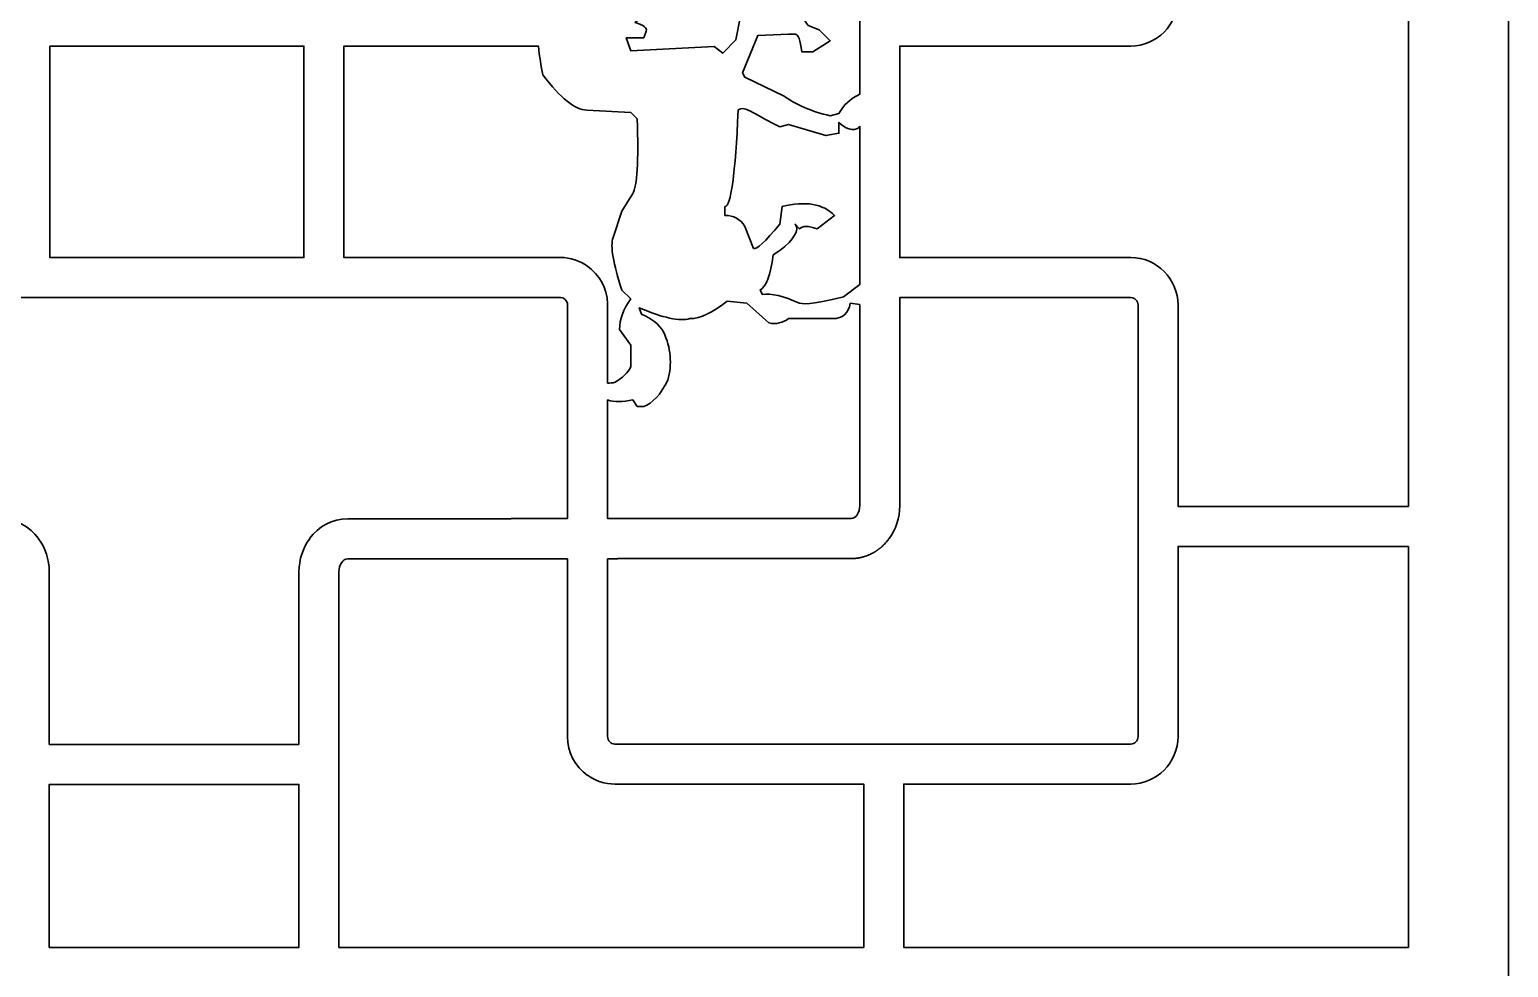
# Model space of a CAD drawing. Header units: centimetres. Extents: x 16.6 to 21.4, y -9 to 9.
# Drawn here: x 18.714 to 21.368, y -5.915 to -4.233 of the extents above; entities that cross this region are included whole.
import ezdxf

# ---------------------------------------------------------------- set-up
doc = ezdxf.new("R2010")
doc.units = ezdxf.units.CM
doc.header["$MEASUREMENT"] = 0
doc.layers.add('layer 1', color=7, linetype='Continuous')

msp = doc.modelspace()

# ---------------------------------------------------------------- linework, layer by layer
at = {"layer": 'layer 1', "color": 250, "lineweight": 30}
for points, knots in [([(16.58329, -9.0002), (16.58329, -9.0002), (16.58329, 9.00077), (16.58329, 9.00077), (16.58329, 9.00077), (16.58329, 9.00077), (21.3676, 9.00077), (21.3676, 9.00077), (21.3676, 9.00077), (21.3676, 9.00077), (21.3676, -9.0002), (21.3676, -9.0002), (21.3676, -9.0002), (21.3676, -9.0002), (16.58329, -9.0002), (16.58329, -9.0002)], [0, 0, 0, 0, 0.2, 0.2, 0.2, 0.2, 0.4, 0.4, 0.4, 0.4, 0.6, 0.6, 0.6, 0.6, 1, 1, 1, 1]), ([(19.75115, -4.18416), (19.75115, -4.18416), (19.7888, -4.18099), (19.7888, -4.18099), (19.7888, -4.18099), (19.7888, -4.18099), (19.82417, -4.18896), (19.82417, -4.18896), (19.82417, -4.18896), (19.82417, -4.18896), (19.82828, -4.19681), (19.82828, -4.19681), (19.82828, -4.19681), (19.82828, -4.19681), (19.80076, -4.22059), (19.80076, -4.22059), (19.80076, -4.22059), (19.81632, -4.22561), (19.82288, -4.23075), (19.82044, -4.23603), (19.82044, -4.23603), (19.82044, -4.23603), (19.81619, -4.24811), (19.81619, -4.24811), (19.81619, -4.24811), (19.81619, -4.24811), (19.78495, -4.24811), (19.78495, -4.24811), (19.78495, -4.24811), (19.78495, -4.24811), (19.79292, -4.27152), (19.79292, -4.27152), (19.79292, -4.27152), (19.79292, -4.27152), (19.94247, -4.26354), (19.94247, -4.26354), (19.94247, -4.26354), (19.94247, -4.26354), (19.9579, -4.27563), (19.9579, -4.27563), (19.9579, -4.27563), (19.9579, -4.27563), (19.98169, -4.25184), (19.98169, -4.25184), (19.98169, -4.25184), (19.98169, -4.25184), (19.98953, -4.21262), (19.98953, -4.21262), (19.98953, -4.21262), (19.98953, -4.21262), (20.02913, -4.21262), (20.02913, -4.21262), (20.02913, -4.21262), (20.02913, -4.21262), (20.09986, -4.21024), (20.09986, -4.21024), (20.09986, -4.21024), (20.09986, -4.21024), (20.11156, -4.22606), (20.11156, -4.22606), (20.11156, -4.22606), (20.11156, -4.22606), (20.13123, -4.23364), (20.13123, -4.23364), (20.13123, -4.23364), (20.13123, -4.23364), (20.15078, -4.25357), (20.15078, -4.25357), (20.15078, -4.25357), (20.15078, -4.25357), (20.11953, -4.27325), (20.11953, -4.27325), (20.11953, -4.27325), (20.11953, -4.27325), (20.09986, -4.27325), (20.09986, -4.27325), (20.09986, -4.27325), (20.09716, -4.25216), (20.09317, -4.24162), (20.0879, -4.24162), (20.0879, -4.24162), (20.0879, -4.24162), (20.0762, -4.24162), (20.0762, -4.24162), (20.0762, -4.24162), (20.0762, -4.24162), (20.02116, -4.244), (20.02116, -4.244), (20.02116, -4.244), (20.02116, -4.244), (19.99364, -4.31099), (19.99364, -4.31099), (19.99364, -4.31099), (19.99364, -4.31099), (19.9975, -4.31896), (19.9975, -4.31896), (19.9975, -4.31896), (19.9975, -4.31896), (20.06822, -4.35272), (20.06822, -4.35272), (20.06822, -4.35272), (20.08931, -4.36828), (20.11683, -4.38011), (20.15078, -4.38808), (20.15078, -4.38808), (20.15078, -4.38808), (20.16659, -4.38397), (20.16659, -4.38397), (20.16659, -4.38397), (20.17435, -4.36882), (20.18671, -4.35733), (20.20388, -4.3495), (20.20388, -4.3495), (20.20388, -4.3495), (20.20388, -3.85437), (20.20388, -3.85437), (20.20388, -3.85437), (20.20388, -3.84152), (20.19683, -3.83102), (20.1882, -3.83102), (20.1882, -3.83102), (20.1882, -3.83102), (19.7514, -3.83102), (19.7514, -3.83102), (19.7514, -3.83102), (19.7514, -3.83102), (19.7514, -3.99733), (19.7514, -3.99733), (19.7514, -3.99733), (19.7514, -3.99733), (19.75135, -3.99733), (19.75135, -3.99733), (19.75135, -3.99733), (19.75135, -3.99733), (19.75135, -4.17752), (19.75135, -4.17752), (19.75135, -4.17752), (19.75135, -4.1785), (19.75132, -4.17951), (19.75129, -4.1805), (19.75129, -4.1805), (19.75129, -4.1805), (19.75135, -4.18076), (19.75135, -4.18076), (19.75135, -4.18076), (19.75131, -4.1819), (19.75124, -4.18303), (19.75115, -4.18416)], [0, 0, 0, 0, 0.0263158, 0.0263158, 0.0263158, 0.0263158, 0.0526316, 0.0526316, 0.0526316, 0.0526316, 0.0789474, 0.0789474, 0.0789474, 0.0789474, 0.1052632, 0.1052632, 0.1052632, 0.1052632, 0.1315789, 0.1315789, 0.1315789, 0.1315789, 0.1578947, 0.1578947, 0.1578947, 0.1578947, 0.1842105, 0.1842105, 0.1842105, 0.1842105, 0.2105263, 0.2105263, 0.2105263, 0.2105263, 0.2368421, 0.2368421, 0.2368421, 0.2368421, 0.2631579, 0.2631579, 0.2631579, 0.2631579, 0.2894737, 0.2894737, 0.2894737, 0.2894737, 0.3157895, 0.3157895, 0.3157895, 0.3157895, 0.3421053, 0.3421053, 0.3421053, 0.3421053, 0.3684211, 0.3684211, 0.3684211, 0.3684211, 0.3947368, 0.3947368, 0.3947368, 0.3947368, 0.4210526, 0.4210526, 0.4210526, 0.4210526, 0.4473684, 0.4473684, 0.4473684, 0.4473684, 0.4736842, 0.4736842, 0.4736842, 0.4736842, 0.5, 0.5, 0.5, 0.5, 0.5263158, 0.5263158, 0.5263158, 0.5263158, 0.5526316, 0.5526316, 0.5526316, 0.5526316, 0.5789474, 0.5789474, 0.5789474, 0.5789474, 0.6052632, 0.6052632, 0.6052632, 0.6052632, 0.6315789, 0.6315789, 0.6315789, 0.6315789, 0.6578947, 0.6578947, 0.6578947, 0.6578947, 0.6842105, 0.6842105, 0.6842105, 0.6842105, 0.7105263, 0.7105263, 0.7105263, 0.7105263, 0.7368421, 0.7368421, 0.7368421, 0.7368421, 0.7631579, 0.7631579, 0.7631579, 0.7631579, 0.7894737, 0.7894737, 0.7894737, 0.7894737, 0.8157895, 0.8157895, 0.8157895, 0.8157895, 0.8421053, 0.8421053, 0.8421053, 0.8421053, 0.8684211, 0.8684211, 0.8684211, 0.8684211, 0.8947368, 0.8947368, 0.8947368, 0.8947368, 0.9210526, 0.9210526, 0.9210526, 0.9210526, 0.9473684, 0.9473684, 0.9473684, 0.9473684, 1, 1, 1, 1]), ([(21.18819, -3.82908), (21.18819, -3.82908), (20.77482, -3.82908), (20.77482, -3.82908), (20.77482, -3.82908), (20.77482, -3.82908), (20.77482, -4.17752), (20.77482, -4.17752), (20.77482, -4.17752), (20.77482, -4.22451), (20.73671, -4.26298), (20.69014, -4.26298), (20.69014, -4.26298), (20.69014, -4.26298), (20.27565, -4.26298), (20.27565, -4.26298), (20.27565, -4.26298), (20.27565, -4.26298), (20.27565, -4.64219), (20.27565, -4.64219), (20.27565, -4.64219), (20.27565, -4.64219), (20.69014, -4.64219), (20.69014, -4.64219), (20.69014, -4.64219), (20.7367, -4.64219), (20.77482, -4.68066), (20.77482, -4.72765), (20.77482, -4.72765), (20.77482, -4.72765), (20.77482, -5.08862), (20.77482, -5.08862), (20.77482, -5.08862), (20.77482, -5.08862), (21.18819, -5.08862), (21.18819, -5.08862), (21.18819, -5.08862), (21.18819, -5.08862), (21.18819, -3.82908), (21.18819, -3.82908)], [0, 0, 0, 0, 0.0909091, 0.0909091, 0.0909091, 0.0909091, 0.1818182, 0.1818182, 0.1818182, 0.1818182, 0.2727273, 0.2727273, 0.2727273, 0.2727273, 0.3636364, 0.3636364, 0.3636364, 0.3636364, 0.4545455, 0.4545455, 0.4545455, 0.4545455, 0.5454545, 0.5454545, 0.5454545, 0.5454545, 0.6363636, 0.6363636, 0.6363636, 0.6363636, 0.7272727, 0.7272727, 0.7272727, 0.7272727, 0.8181818, 0.8181818, 0.8181818, 0.8181818, 1, 1, 1, 1]), ([(18.75083, -4.26298), (18.75083, -4.26298), (18.75083, -4.64219), (18.75083, -4.64219), (18.75083, -4.64219), (18.75083, -4.64219), (19.20646, -4.64219), (19.20646, -4.64219), (19.20646, -4.64219), (19.20646, -4.64219), (19.20646, -4.26298), (19.20646, -4.26298), (19.20646, -4.26298), (19.20646, -4.26298), (18.75083, -4.26298), (18.75083, -4.26298)], [0, 0, 0, 0, 0.2, 0.2, 0.2, 0.2, 0.4, 0.4, 0.4, 0.4, 0.6, 0.6, 0.6, 0.6, 1, 1, 1, 1]), ([(19.75135, -4.86732), (19.7557, -4.86762), (19.76026, -4.86718), (19.76501, -4.86598), (19.76501, -4.86598), (19.77839, -4.85813), (19.78765, -4.849), (19.79292, -4.83846), (19.79292, -4.83846), (19.79292, -4.83846), (19.79292, -4.79924), (19.79292, -4.79924), (19.79292, -4.79924), (19.79292, -4.79924), (19.77299, -4.77134), (19.77299, -4.77134), (19.77299, -4.77134), (19.77299, -4.75308), (19.77955, -4.73469), (19.79292, -4.7163), (19.79292, -4.7163), (19.79292, -4.7163), (19.7771, -4.70048), (19.7771, -4.70048), (19.7771, -4.70048), (19.76129, -4.65329), (19.75601, -4.62192), (19.76129, -4.60636), (19.76129, -4.60636), (19.76129, -4.60636), (19.7771, -4.55891), (19.7771, -4.55891), (19.7771, -4.55891), (19.7771, -4.55891), (19.79665, -4.52766), (19.79665, -4.52766), (19.79665, -4.52766), (19.80449, -4.51429), (19.80706, -4.46967), (19.80462, -4.39355), (19.80462, -4.39355), (19.80462, -4.39355), (19.79292, -4.38184), (19.79292, -4.38184), (19.79292, -4.38184), (19.79292, -4.38184), (19.71409, -4.37773), (19.71409, -4.37773), (19.71409, -4.37773), (19.69301, -4.37773), (19.66677, -4.35677), (19.6354, -4.31472), (19.6354, -4.31472), (19.63196, -4.29894), (19.62925, -4.28169), (19.62726, -4.26298), (19.62726, -4.26298), (19.62726, -4.26298), (19.27823, -4.26298), (19.27823, -4.26298), (19.27823, -4.26298), (19.27823, -4.26298), (19.27823, -4.64219), (19.27823, -4.64219), (19.27823, -4.64219), (19.27823, -4.64219), (19.66667, -4.64219), (19.66667, -4.64219), (19.66667, -4.64219), (19.68471, -4.64219), (19.7015, -4.64798), (19.71528, -4.65779), (19.71528, -4.65779), (19.71528, -4.65779), (19.71532, -4.65777), (19.71532, -4.65777), (19.71532, -4.65777), (19.73629, -4.67268), (19.75032, -4.69694), (19.75135, -4.72441), (19.75135, -4.72441), (19.75135, -4.72441), (19.75129, -4.72467), (19.75129, -4.72467), (19.75129, -4.72467), (19.75132, -4.72566), (19.75135, -4.72667), (19.75135, -4.72765), (19.75135, -4.72765), (19.75135, -4.72765), (19.75135, -4.86732), (19.75135, -4.86732)], [0, 0, 0, 0, 0.0416667, 0.0416667, 0.0416667, 0.0416667, 0.0833333, 0.0833333, 0.0833333, 0.0833333, 0.125, 0.125, 0.125, 0.125, 0.1666667, 0.1666667, 0.1666667, 0.1666667, 0.2083333, 0.2083333, 0.2083333, 0.2083333, 0.25, 0.25, 0.25, 0.25, 0.2916667, 0.2916667, 0.2916667, 0.2916667, 0.3333333, 0.3333333, 0.3333333, 0.3333333, 0.375, 0.375, 0.375, 0.375, 0.4166667, 0.4166667, 0.4166667, 0.4166667, 0.4583333, 0.4583333, 0.4583333, 0.4583333, 0.5, 0.5, 0.5, 0.5, 0.5416667, 0.5416667, 0.5416667, 0.5416667, 0.5833333, 0.5833333, 0.5833333, 0.5833333, 0.625, 0.625, 0.625, 0.625, 0.6666667, 0.6666667, 0.6666667, 0.6666667, 0.7083333, 0.7083333, 0.7083333, 0.7083333, 0.75, 0.75, 0.75, 0.75, 0.7916667, 0.7916667, 0.7916667, 0.7916667, 0.8333333, 0.8333333, 0.8333333, 0.8333333, 0.875, 0.875, 0.875, 0.875, 0.9166667, 0.9166667, 0.9166667, 0.9166667, 1, 1, 1, 1]), ([(20.20388, -4.40673), (20.20236, -4.40904), (20.20048, -4.41064), (20.19823, -4.41149), (20.19823, -4.41149), (20.18805, -4.41533), (20.17714, -4.41033), (20.16659, -4.39978), (20.16659, -4.39978), (20.16659, -4.39978), (20.16659, -4.41933), (20.16659, -4.41933), (20.16659, -4.41933), (20.16659, -4.41933), (20.14319, -4.42344), (20.14319, -4.42344), (20.14319, -4.42344), (20.14319, -4.42344), (20.0762, -4.40351), (20.0762, -4.40351), (20.0762, -4.40351), (20.0762, -4.40351), (20.06038, -4.40763), (20.06038, -4.40763), (20.06038, -4.40763), (20.0209, -4.38937), (19.99609, -4.36744), (19.9858, -4.37773), (19.9858, -4.37773), (19.98053, -4.4932), (19.97256, -4.55094), (19.96201, -4.55094), (19.96201, -4.55094), (19.96201, -4.55094), (19.96201, -4.56675), (19.96201, -4.56675), (19.96201, -4.56675), (19.97783, -4.56675), (19.98966, -4.57331), (19.9975, -4.58643), (19.9975, -4.58643), (19.9975, -4.58643), (20.01332, -4.6259), (20.01332, -4.6259), (20.01332, -4.6259), (20.01859, -4.62847), (20.03428, -4.61407), (20.06038, -4.58257), (20.06038, -4.58257), (20.06038, -4.58257), (20.0645, -4.55094), (20.0645, -4.55094), (20.0645, -4.55094), (20.10642, -4.54039), (20.13779, -4.54566), (20.15875, -4.56675), (20.15875, -4.56675), (20.15875, -4.56675), (20.12738, -4.59054), (20.12738, -4.59054), (20.12738, -4.59054), (20.11156, -4.58527), (20.10101, -4.58527), (20.09574, -4.59054), (20.09574, -4.59054), (20.09574, -4.59054), (20.0879, -4.58257), (20.0879, -4.58257), (20.0879, -4.58257), (20.09587, -4.59311), (20.08674, -4.60893), (20.06038, -4.62976), (20.06038, -4.62976), (20.06038, -4.62976), (20.04868, -4.6376), (20.04868, -4.6376), (20.04868, -4.6376), (20.04341, -4.67425), (20.03543, -4.69521), (20.02489, -4.70048), (20.02489, -4.70048), (20.02489, -4.70048), (20.02913, -4.70846), (20.02913, -4.70846), (20.02913, -4.70846), (20.04469, -4.70588), (20.06694, -4.71116), (20.09574, -4.72427), (20.09574, -4.72427), (20.10629, -4.72684), (20.13252, -4.72286), (20.17457, -4.71257), (20.17457, -4.71257), (20.17457, -4.71257), (20.20388, -4.69072), (20.20388, -4.69072), (20.20388, -4.69072), (20.20388, -4.69072), (20.20388, -4.40673), (20.20388, -4.40673)], [0, 0, 0, 0, 0.0384615, 0.0384615, 0.0384615, 0.0384615, 0.0769231, 0.0769231, 0.0769231, 0.0769231, 0.1153846, 0.1153846, 0.1153846, 0.1153846, 0.1538462, 0.1538462, 0.1538462, 0.1538462, 0.1923077, 0.1923077, 0.1923077, 0.1923077, 0.2307692, 0.2307692, 0.2307692, 0.2307692, 0.2692308, 0.2692308, 0.2692308, 0.2692308, 0.3076923, 0.3076923, 0.3076923, 0.3076923, 0.3461538, 0.3461538, 0.3461538, 0.3461538, 0.3846154, 0.3846154, 0.3846154, 0.3846154, 0.4230769, 0.4230769, 0.4230769, 0.4230769, 0.4615385, 0.4615385, 0.4615385, 0.4615385, 0.5, 0.5, 0.5, 0.5, 0.5384615, 0.5384615, 0.5384615, 0.5384615, 0.5769231, 0.5769231, 0.5769231, 0.5769231, 0.6153846, 0.6153846, 0.6153846, 0.6153846, 0.6538462, 0.6538462, 0.6538462, 0.6538462, 0.6923077, 0.6923077, 0.6923077, 0.6923077, 0.7307692, 0.7307692, 0.7307692, 0.7307692, 0.7692308, 0.7692308, 0.7692308, 0.7692308, 0.8076923, 0.8076923, 0.8076923, 0.8076923, 0.8461538, 0.8461538, 0.8461538, 0.8461538, 0.8846154, 0.8846154, 0.8846154, 0.8846154, 0.9230769, 0.9230769, 0.9230769, 0.9230769, 1, 1, 1, 1]), ([(19.19768, -5.5153), (19.19768, -5.5153), (19.19768, -5.206), (19.19768, -5.206), (19.19768, -5.206), (19.19768, -5.18354), (19.20494, -5.16284), (19.21702, -5.14652), (19.21702, -5.14652), (19.21702, -5.14652), (19.21691, -5.14638), (19.21691, -5.14638), (19.21691, -5.14638), (19.23297, -5.12461), (19.25763, -5.1106), (19.28513, -5.1106), (19.28513, -5.1106), (19.28513, -5.1106), (19.57859, -5.1106), (19.57859, -5.1106), (19.57859, -5.1106), (19.57859, -5.1106), (19.57859, -5.1104), (19.57859, -5.1104), (19.57859, -5.1104), (19.57859, -5.1104), (19.67921, -5.1104), (19.67921, -5.1104), (19.67921, -5.1104), (19.67921, -5.1104), (19.67921, -4.72765), (19.67921, -4.72765), (19.67921, -4.72765), (19.67921, -4.72665), (19.67923, -4.72566), (19.67927, -4.72466), (19.67927, -4.72466), (19.67797, -4.71856), (19.6728, -4.71396), (19.66667, -4.71396), (19.66667, -4.71396), (19.66667, -4.71396), (18.25781, -4.71396), (18.25781, -4.71396), (18.25781, -4.71396), (18.25177, -4.71396), (18.24665, -4.71843), (18.24527, -4.72441), (18.24527, -4.72441), (18.24527, -4.72441), (18.24527, -4.72441), (18.24527, -4.72441), (18.24527, -4.72441), (18.24527, -4.72441), (18.24527, -4.72441), (18.24527, -4.72441), (18.24527, -4.72441), (18.24527, -4.72441), (18.24524, -4.72451), (18.24524, -4.72451), (18.24524, -4.72451), (18.24524, -4.72451), (18.24523, -4.72456), (18.24523, -4.72456), (18.24523, -4.72456), (18.24523, -4.72456), (18.24523, -4.72457), (18.24523, -4.72457), (18.24523, -4.72457), (18.24523, -4.72457), (18.24522, -4.72461), (18.24522, -4.72461), (18.24522, -4.72461), (18.24522, -4.72461), (18.24516, -4.7249), (18.24516, -4.7249), (18.24516, -4.7249), (18.24516, -4.7249), (18.24516, -4.7249), (18.24516, -4.7249), (18.24516, -4.7249), (18.24516, -4.7249), (18.24511, -4.7252), (18.24511, -4.7252), (18.24511, -4.7252), (18.24511, -4.7252), (18.2451, -4.72524), (18.2451, -4.72524), (18.2451, -4.72524), (18.2451, -4.72524), (18.2451, -4.72525), (18.2451, -4.72525), (18.2451, -4.72525), (18.2451, -4.72525), (18.24505, -4.72555), (18.24505, -4.72555), (18.24505, -4.72555), (18.24505, -4.72555), (18.24505, -4.72558), (18.24505, -4.72558), (18.24505, -4.72558), (18.24505, -4.72558), (18.24504, -4.7256), (18.24504, -4.7256), (18.24504, -4.7256), (18.24504, -4.7256), (18.24504, -4.72565), (18.24504, -4.72565), (18.24504, -4.72565), (18.24496, -4.72619), (18.24492, -4.72674), (18.2449, -4.72729), (18.2449, -4.72729), (18.2449, -4.72729), (18.2449, -4.7273), (18.2449, -4.7273), (18.2449, -4.7273), (18.2449, -4.7273), (18.2449, -4.72765), (18.2449, -4.72765), (18.2449, -4.72765), (18.2449, -4.72765), (18.2449, -4.94197), (18.2449, -4.94197), (18.2449, -4.94197), (18.2449, -4.94197), (18.24534, -4.94197), (18.24534, -4.94197), (18.24534, -4.94197), (18.24534, -4.94197), (18.24534, -5.1104), (18.24534, -5.1104), (18.24534, -5.1104), (18.24534, -5.1104), (18.36886, -5.1104), (18.36886, -5.1104), (18.36886, -5.1104), (18.36886, -5.1104), (18.36886, -5.1106), (18.36886, -5.1106), (18.36886, -5.1106), (18.36886, -5.1106), (18.66232, -5.1106), (18.66232, -5.1106), (18.66232, -5.1106), (18.68982, -5.1106), (18.71448, -5.12461), (18.73054, -5.14638), (18.73054, -5.14638), (18.73054, -5.14638), (18.73043, -5.14652), (18.73043, -5.14652), (18.73043, -5.14652), (18.74251, -5.16284), (18.74977, -5.18356), (18.74977, -5.206), (18.74977, -5.206), (18.74977, -5.206), (18.74977, -5.5153), (18.74977, -5.5153), (18.74977, -5.5153), (18.74977, -5.5153), (19.19768, -5.5153), (19.19768, -5.5153)], [0, 0, 0, 0, 0.0238095, 0.0238095, 0.0238095, 0.0238095, 0.047619, 0.047619, 0.047619, 0.047619, 0.0714286, 0.0714286, 0.0714286, 0.0714286, 0.0952381, 0.0952381, 0.0952381, 0.0952381, 0.1190476, 0.1190476, 0.1190476, 0.1190476, 0.1428571, 0.1428571, 0.1428571, 0.1428571, 0.1666667, 0.1666667, 0.1666667, 0.1666667, 0.1904762, 0.1904762, 0.1904762, 0.1904762, 0.2142857, 0.2142857, 0.2142857, 0.2142857, 0.2380952, 0.2380952, 0.2380952, 0.2380952, 0.2619048, 0.2619048, 0.2619048, 0.2619048, 0.2857143, 0.2857143, 0.2857143, 0.2857143, 0.3095238, 0.3095238, 0.3095238, 0.3095238, 0.3333333, 0.3333333, 0.3333333, 0.3333333, 0.3571429, 0.3571429, 0.3571429, 0.3571429, 0.3809524, 0.3809524, 0.3809524, 0.3809524, 0.4047619, 0.4047619, 0.4047619, 0.4047619, 0.4285714, 0.4285714, 0.4285714, 0.4285714, 0.452381, 0.452381, 0.452381, 0.452381, 0.4761905, 0.4761905, 0.4761905, 0.4761905, 0.5, 0.5, 0.5, 0.5, 0.5238095, 0.5238095, 0.5238095, 0.5238095, 0.547619, 0.547619, 0.547619, 0.547619, 0.5714286, 0.5714286, 0.5714286, 0.5714286, 0.5952381, 0.5952381, 0.5952381, 0.5952381, 0.6190476, 0.6190476, 0.6190476, 0.6190476, 0.6428571, 0.6428571, 0.6428571, 0.6428571, 0.6666667, 0.6666667, 0.6666667, 0.6666667, 0.6904762, 0.6904762, 0.6904762, 0.6904762, 0.7142857, 0.7142857, 0.7142857, 0.7142857, 0.7380952, 0.7380952, 0.7380952, 0.7380952, 0.7619048, 0.7619048, 0.7619048, 0.7619048, 0.7857143, 0.7857143, 0.7857143, 0.7857143, 0.8095238, 0.8095238, 0.8095238, 0.8095238, 0.8333333, 0.8333333, 0.8333333, 0.8333333, 0.8571429, 0.8571429, 0.8571429, 0.8571429, 0.8809524, 0.8809524, 0.8809524, 0.8809524, 0.9047619, 0.9047619, 0.9047619, 0.9047619, 0.9285714, 0.9285714, 0.9285714, 0.9285714, 0.952381, 0.952381, 0.952381, 0.952381, 1, 1, 1, 1]), ([(20.20388, -4.72663), (20.20388, -4.72663), (20.18653, -4.72427), (20.18653, -4.72427), (20.18653, -4.72427), (20.18383, -4.74266), (20.17328, -4.75179), (20.15489, -4.75179), (20.15489, -4.75179), (20.15489, -4.75179), (20.0762, -4.75179), (20.0762, -4.75179), (20.0762, -4.75179), (20.06565, -4.75951), (20.05382, -4.76221), (20.04084, -4.75963), (20.04084, -4.75963), (20.04084, -4.75963), (20.00123, -4.72427), (20.00123, -4.72427), (20.00123, -4.72427), (20.00123, -4.72427), (19.96587, -4.72054), (19.96587, -4.72054), (19.96587, -4.72054), (19.93964, -4.74138), (19.91752, -4.75179), (19.89913, -4.75179), (19.89913, -4.75179), (19.88074, -4.75706), (19.85053, -4.7505), (19.80835, -4.73225), (19.80835, -4.73225), (19.80835, -4.73225), (19.81246, -4.74382), (19.81246, -4.74382), (19.81246, -4.74382), (19.83085, -4.75192), (19.84384, -4.76246), (19.85168, -4.77545), (19.85168, -4.77545), (19.86493, -4.80438), (19.86763, -4.83332), (19.85953, -4.86212), (19.85953, -4.86212), (19.84654, -4.88822), (19.83201, -4.90391), (19.81619, -4.90918), (19.81619, -4.90918), (19.81619, -4.90918), (19.80462, -4.90918), (19.80462, -4.90918), (19.80462, -4.90918), (19.80462, -4.90918), (19.79665, -4.89761), (19.79665, -4.89761), (19.79665, -4.89761), (19.7787, -4.90162), (19.7636, -4.90163), (19.75135, -4.89764), (19.75135, -4.89764), (19.75135, -4.89764), (19.75135, -4.90784), (19.75135, -4.90784), (19.75135, -4.90784), (19.75135, -4.90784), (19.7514, -4.90784), (19.7514, -4.90784), (19.7514, -4.90784), (19.7514, -4.90784), (19.7514, -5.1104), (19.7514, -5.1104), (19.7514, -5.1104), (19.7514, -5.1104), (20.1882, -5.1104), (20.1882, -5.1104), (20.1882, -5.1104), (20.19681, -5.1104), (20.20388, -5.09989), (20.20388, -5.08705), (20.20388, -5.08705), (20.20388, -5.08705), (20.20388, -4.72663), (20.20388, -4.72663)], [0, 0, 0, 0, 0.0454545, 0.0454545, 0.0454545, 0.0454545, 0.0909091, 0.0909091, 0.0909091, 0.0909091, 0.1363636, 0.1363636, 0.1363636, 0.1363636, 0.1818182, 0.1818182, 0.1818182, 0.1818182, 0.2272727, 0.2272727, 0.2272727, 0.2272727, 0.2727273, 0.2727273, 0.2727273, 0.2727273, 0.3181818, 0.3181818, 0.3181818, 0.3181818, 0.3636364, 0.3636364, 0.3636364, 0.3636364, 0.4090909, 0.4090909, 0.4090909, 0.4090909, 0.4545455, 0.4545455, 0.4545455, 0.4545455, 0.5, 0.5, 0.5, 0.5, 0.5454545, 0.5454545, 0.5454545, 0.5454545, 0.5909091, 0.5909091, 0.5909091, 0.5909091, 0.6363636, 0.6363636, 0.6363636, 0.6363636, 0.6818182, 0.6818182, 0.6818182, 0.6818182, 0.7272727, 0.7272727, 0.7272727, 0.7272727, 0.7727273, 0.7727273, 0.7727273, 0.7727273, 0.8181818, 0.8181818, 0.8181818, 0.8181818, 0.8636364, 0.8636364, 0.8636364, 0.8636364, 0.9090909, 0.9090909, 0.9090909, 0.9090909, 1, 1, 1, 1]), ([(19.7514, -5.18265), (19.7514, -5.18265), (19.7514, -5.50105), (19.7514, -5.50105), (19.7514, -5.50105), (19.7514, -5.50857), (19.75723, -5.51475), (19.76432, -5.51475), (19.76432, -5.51475), (19.76432, -5.51475), (20.69014, -5.51475), (20.69014, -5.51475), (20.69014, -5.51475), (20.69723, -5.51475), (20.70305, -5.50858), (20.70305, -5.50105), (20.70305, -5.50105), (20.70305, -5.50105), (20.70305, -4.72765), (20.70305, -4.72765), (20.70305, -4.72765), (20.70305, -4.72012), (20.69724, -4.71396), (20.69014, -4.71396), (20.69014, -4.71396), (20.69014, -4.71396), (20.27565, -4.71396), (20.27565, -4.71396), (20.27565, -4.71396), (20.27565, -4.71396), (20.27565, -5.08705), (20.27565, -5.08705), (20.27565, -5.08705), (20.27565, -5.10943), (20.26843, -5.13009), (20.25641, -5.14638), (20.25641, -5.14638), (20.25641, -5.14638), (20.25642, -5.14638), (20.25642, -5.14638), (20.25642, -5.14638), (20.25642, -5.14638), (20.25622, -5.14665), (20.25622, -5.14665), (20.25622, -5.14665), (20.25581, -5.1472), (20.25539, -5.14775), (20.25497, -5.14829), (20.25497, -5.14829), (20.25497, -5.14829), (20.25481, -5.14849), (20.25481, -5.14849), (20.25481, -5.14849), (20.25432, -5.14912), (20.25382, -5.14975), (20.25331, -5.15037), (20.25331, -5.15037), (20.25331, -5.15037), (20.2533, -5.15038), (20.2533, -5.15038), (20.2533, -5.15038), (20.25116, -5.15297), (20.2489, -5.15544), (20.24651, -5.15777), (20.24651, -5.15777), (20.24651, -5.15777), (20.2465, -5.15779), (20.2465, -5.15779), (20.2465, -5.15779), (20.24596, -5.15831), (20.24541, -5.15883), (20.24486, -5.15934), (20.24486, -5.15934), (20.24486, -5.15934), (20.24439, -5.15978), (20.24439, -5.15978), (20.24439, -5.15978), (20.24399, -5.16014), (20.2436, -5.1605), (20.2432, -5.16085), (20.2432, -5.16085), (20.2432, -5.16085), (20.24256, -5.16141), (20.24256, -5.16141), (20.24256, -5.16141), (20.24224, -5.16169), (20.24192, -5.16196), (20.2416, -5.16223), (20.2416, -5.16223), (20.24133, -5.16246), (20.24107, -5.16268), (20.2408, -5.1629), (20.2408, -5.1629), (20.24057, -5.16309), (20.24033, -5.16328), (20.2401, -5.16347), (20.2401, -5.16347), (20.23973, -5.16377), (20.23935, -5.16407), (20.23897, -5.16437), (20.23897, -5.16437), (20.23875, -5.16454), (20.23852, -5.16472), (20.23829, -5.16489), (20.23829, -5.16489), (20.23829, -5.16489), (20.23761, -5.16541), (20.23761, -5.16541), (20.23761, -5.16541), (20.23721, -5.16571), (20.2368, -5.16601), (20.2364, -5.1663), (20.2364, -5.1663), (20.2364, -5.1663), (20.23572, -5.16679), (20.23572, -5.16679), (20.23572, -5.16679), (20.23572, -5.16679), (20.23505, -5.16726), (20.23505, -5.16726), (20.23505, -5.16726), (20.23466, -5.16753), (20.23426, -5.1678), (20.23386, -5.16807), (20.23386, -5.16807), (20.23361, -5.16824), (20.23336, -5.1684), (20.23311, -5.16857), (20.23311, -5.16857), (20.23271, -5.16883), (20.2323, -5.1691), (20.23189, -5.16935), (20.23189, -5.16935), (20.23189, -5.16935), (20.23126, -5.16975), (20.23126, -5.16975), (20.23126, -5.16975), (20.23093, -5.16995), (20.2306, -5.17015), (20.23027, -5.17035), (20.23027, -5.17035), (20.22996, -5.17054), (20.22965, -5.17072), (20.22934, -5.1709), (20.22934, -5.1709), (20.22898, -5.17112), (20.22861, -5.17132), (20.22825, -5.17153), (20.22825, -5.17153), (20.22825, -5.17153), (20.22775, -5.17181), (20.22775, -5.17181), (20.22775, -5.17181), (20.22726, -5.17208), (20.22677, -5.17235), (20.22628, -5.17261), (20.22628, -5.17261), (20.22628, -5.17261), (20.22575, -5.17289), (20.22575, -5.17289), (20.22575, -5.17289), (20.22528, -5.17314), (20.2248, -5.17338), (20.22432, -5.17362), (20.22432, -5.17362), (20.2241, -5.17373), (20.22389, -5.17383), (20.22367, -5.17394), (20.22367, -5.17394), (20.22332, -5.17411), (20.22296, -5.17428), (20.2226, -5.17445), (20.2226, -5.17445), (20.22231, -5.17458), (20.22202, -5.17472), (20.22173, -5.17485), (20.22173, -5.17485), (20.22133, -5.17503), (20.22094, -5.17521), (20.22054, -5.17538), (20.22054, -5.17538), (20.22054, -5.17538), (20.22002, -5.17561), (20.22002, -5.17561), (20.22002, -5.17561), (20.21951, -5.17583), (20.21899, -5.17604), (20.21847, -5.17625), (20.21847, -5.17625), (20.21847, -5.17625), (20.21795, -5.17646), (20.21795, -5.17646), (20.21795, -5.17646), (20.21741, -5.17668), (20.21687, -5.17688), (20.21632, -5.17709), (20.21632, -5.17709), (20.21632, -5.17709), (20.21589, -5.17725), (20.21589, -5.17725), (20.21589, -5.17725), (20.21542, -5.17742), (20.21494, -5.17759), (20.21446, -5.17775), (20.21446, -5.17775), (20.21446, -5.17775), (20.2138, -5.17798), (20.2138, -5.17798), (20.2138, -5.17798), (20.21331, -5.17814), (20.21282, -5.1783), (20.21232, -5.17846), (20.21232, -5.17846), (20.21232, -5.17846), (20.21194, -5.17858), (20.21194, -5.17858), (20.21194, -5.17858), (20.21136, -5.17876), (20.21079, -5.17893), (20.21022, -5.17909), (20.21022, -5.17909), (20.21022, -5.17909), (20.20977, -5.17922), (20.20977, -5.17922), (20.20977, -5.17922), (20.20918, -5.17938), (20.20859, -5.17954), (20.20799, -5.17969), (20.20799, -5.17969), (20.20799, -5.17969), (20.20766, -5.17977), (20.20766, -5.17977), (20.20766, -5.17977), (20.2071, -5.17991), (20.20653, -5.18005), (20.20597, -5.18018), (20.20597, -5.18018), (20.20597, -5.18018), (20.20554, -5.18027), (20.20554, -5.18027), (20.20554, -5.18027), (20.205, -5.18039), (20.20445, -5.18051), (20.2039, -5.18062), (20.2039, -5.18062), (20.2039, -5.18062), (20.2035, -5.1807), (20.2035, -5.1807), (20.2035, -5.1807), (20.2029, -5.18081), (20.20229, -5.18092), (20.20169, -5.18102), (20.20169, -5.18102), (20.20169, -5.18102), (20.20128, -5.18109), (20.20128, -5.18109), (20.20128, -5.18109), (20.20065, -5.1812), (20.20003, -5.18129), (20.1994, -5.18138), (20.1994, -5.18138), (20.1994, -5.18138), (20.19914, -5.18142), (20.19914, -5.18142), (20.19914, -5.18142), (20.19848, -5.18151), (20.19782, -5.18159), (20.19715, -5.18167), (20.19715, -5.18167), (20.19715, -5.18167), (20.19712, -5.18167), (20.19712, -5.18167), (20.19712, -5.18167), (20.19712, -5.18167), (20.19711, -5.18167), (20.19711, -5.18167), (20.19711, -5.18167), (20.19711, -5.18167), (20.19705, -5.18168), (20.19705, -5.18168), (20.19705, -5.18168), (20.19641, -5.18175), (20.19578, -5.18181), (20.19514, -5.18186), (20.19514, -5.18186), (20.19514, -5.18186), (20.19476, -5.1819), (20.19476, -5.1819), (20.19476, -5.1819), (20.19414, -5.18195), (20.19351, -5.18199), (20.19288, -5.18203), (20.19288, -5.18203), (20.19288, -5.18203), (20.19248, -5.18205), (20.19248, -5.18205), (20.19248, -5.18205), (20.19184, -5.18208), (20.1912, -5.18211), (20.19056, -5.18213), (20.19056, -5.18213), (20.19056, -5.18213), (20.19025, -5.18214), (20.19025, -5.18214), (20.19025, -5.18214), (20.18957, -5.18216), (20.18889, -5.18217), (20.1882, -5.18217), (20.1882, -5.18217), (20.1882, -5.18217), (19.76975, -5.18217), (19.76975, -5.18217), (19.76975, -5.18217), (19.76975, -5.18217), (19.76975, -5.18265), (19.76975, -5.18265), (19.76975, -5.18265), (19.76975, -5.18265), (19.7514, -5.18265), (19.7514, -5.18265)], [0, 0, 0, 0, 0.0123457, 0.0123457, 0.0123457, 0.0123457, 0.0246914, 0.0246914, 0.0246914, 0.0246914, 0.037037, 0.037037, 0.037037, 0.037037, 0.0493827, 0.0493827, 0.0493827, 0.0493827, 0.0617284, 0.0617284, 0.0617284, 0.0617284, 0.0740741, 0.0740741, 0.0740741, 0.0740741, 0.0864198, 0.0864198, 0.0864198, 0.0864198, 0.0987654, 0.0987654, 0.0987654, 0.0987654, 0.1111111, 0.1111111, 0.1111111, 0.1111111, 0.1234568, 0.1234568, 0.1234568, 0.1234568, 0.1358025, 0.1358025, 0.1358025, 0.1358025, 0.1481481, 0.1481481, 0.1481481, 0.1481481, 0.1604938, 0.1604938, 0.1604938, 0.1604938, 0.1728395, 0.1728395, 0.1728395, 0.1728395, 0.1851852, 0.1851852, 0.1851852, 0.1851852, 0.1975309, 0.1975309, 0.1975309, 0.1975309, 0.2098765, 0.2098765, 0.2098765, 0.2098765, 0.2222222, 0.2222222, 0.2222222, 0.2222222, 0.2345679, 0.2345679, 0.2345679, 0.2345679, 0.2469136, 0.2469136, 0.2469136, 0.2469136, 0.2592593, 0.2592593, 0.2592593, 0.2592593, 0.2716049, 0.2716049, 0.2716049, 0.2716049, 0.2839506, 0.2839506, 0.2839506, 0.2839506, 0.2962963, 0.2962963, 0.2962963, 0.2962963, 0.308642, 0.308642, 0.308642, 0.308642, 0.3209877, 0.3209877, 0.3209877, 0.3209877, 0.3333333, 0.3333333, 0.3333333, 0.3333333, 0.345679, 0.345679, 0.345679, 0.345679, 0.3580247, 0.3580247, 0.3580247, 0.3580247, 0.3703704, 0.3703704, 0.3703704, 0.3703704, 0.382716, 0.382716, 0.382716, 0.382716, 0.3950617, 0.3950617, 0.3950617, 0.3950617, 0.4074074, 0.4074074, 0.4074074, 0.4074074, 0.4197531, 0.4197531, 0.4197531, 0.4197531, 0.4320988, 0.4320988, 0.4320988, 0.4320988, 0.4444444, 0.4444444, 0.4444444, 0.4444444, 0.4567901, 0.4567901, 0.4567901, 0.4567901, 0.4691358, 0.4691358, 0.4691358, 0.4691358, 0.4814815, 0.4814815, 0.4814815, 0.4814815, 0.4938272, 0.4938272, 0.4938272, 0.4938272, 0.5061728, 0.5061728, 0.5061728, 0.5061728, 0.5185185, 0.5185185, 0.5185185, 0.5185185, 0.5308642, 0.5308642, 0.5308642, 0.5308642, 0.5432099, 0.5432099, 0.5432099, 0.5432099, 0.5555556, 0.5555556, 0.5555556, 0.5555556, 0.5679012, 0.5679012, 0.5679012, 0.5679012, 0.5802469, 0.5802469, 0.5802469, 0.5802469, 0.5925926, 0.5925926, 0.5925926, 0.5925926, 0.6049383, 0.6049383, 0.6049383, 0.6049383, 0.617284, 0.617284, 0.617284, 0.617284, 0.6296296, 0.6296296, 0.6296296, 0.6296296, 0.6419753, 0.6419753, 0.6419753, 0.6419753, 0.654321, 0.654321, 0.654321, 0.654321, 0.6666667, 0.6666667, 0.6666667, 0.6666667, 0.6790123, 0.6790123, 0.6790123, 0.6790123, 0.691358, 0.691358, 0.691358, 0.691358, 0.7037037, 0.7037037, 0.7037037, 0.7037037, 0.7160494, 0.7160494, 0.7160494, 0.7160494, 0.7283951, 0.7283951, 0.7283951, 0.7283951, 0.7407407, 0.7407407, 0.7407407, 0.7407407, 0.7530864, 0.7530864, 0.7530864, 0.7530864, 0.7654321, 0.7654321, 0.7654321, 0.7654321, 0.7777778, 0.7777778, 0.7777778, 0.7777778, 0.7901235, 0.7901235, 0.7901235, 0.7901235, 0.8024691, 0.8024691, 0.8024691, 0.8024691, 0.8148148, 0.8148148, 0.8148148, 0.8148148, 0.8271605, 0.8271605, 0.8271605, 0.8271605, 0.8395062, 0.8395062, 0.8395062, 0.8395062, 0.8518519, 0.8518519, 0.8518519, 0.8518519, 0.8641975, 0.8641975, 0.8641975, 0.8641975, 0.8765432, 0.8765432, 0.8765432, 0.8765432, 0.8888889, 0.8888889, 0.8888889, 0.8888889, 0.9012346, 0.9012346, 0.9012346, 0.9012346, 0.9135802, 0.9135802, 0.9135802, 0.9135802, 0.9259259, 0.9259259, 0.9259259, 0.9259259, 0.9382716, 0.9382716, 0.9382716, 0.9382716, 0.9506173, 0.9506173, 0.9506173, 0.9506173, 0.962963, 0.962963, 0.962963, 0.962963, 0.9753086, 0.9753086, 0.9753086, 0.9753086, 1, 1, 1, 1]), ([(21.18819, -5.16039), (21.18819, -5.16039), (20.77482, -5.16039), (20.77482, -5.16039), (20.77482, -5.16039), (20.77482, -5.16039), (20.77482, -5.50105), (20.77482, -5.50105), (20.77482, -5.50105), (20.77482, -5.54804), (20.73671, -5.58651), (20.69014, -5.58651), (20.69014, -5.58651), (20.69014, -5.58651), (20.28265, -5.58651), (20.28265, -5.58651), (20.28265, -5.58651), (20.28265, -5.58651), (20.28265, -5.87944), (20.28265, -5.87944), (20.28265, -5.87944), (20.28265, -5.87944), (21.18819, -5.87944), (21.18819, -5.87944), (21.18819, -5.87944), (21.18819, -5.87944), (21.18819, -5.16039), (21.18819, -5.16039)], [0, 0, 0, 0, 0.125, 0.125, 0.125, 0.125, 0.25, 0.25, 0.25, 0.25, 0.375, 0.375, 0.375, 0.375, 0.5, 0.5, 0.5, 0.5, 0.625, 0.625, 0.625, 0.625, 0.75, 0.75, 0.75, 0.75, 1, 1, 1, 1]), ([(19.26945, -5.87944), (19.26945, -5.87944), (20.21089, -5.87944), (20.21089, -5.87944), (20.21089, -5.87944), (20.21089, -5.87944), (20.21089, -5.58651), (20.21089, -5.58651), (20.21089, -5.58651), (20.21089, -5.58651), (19.76432, -5.58651), (19.76432, -5.58651), (19.76432, -5.58651), (19.74619, -5.58651), (19.72934, -5.58068), (19.71552, -5.57079), (19.71552, -5.57079), (19.71552, -5.57079), (19.71531, -5.57094), (19.71531, -5.57094), (19.71531, -5.57094), (19.69352, -5.55544), (19.67921, -5.52985), (19.67921, -5.50105), (19.67921, -5.50105), (19.67921, -5.50105), (19.67921, -5.18265), (19.67921, -5.18265), (19.67921, -5.18265), (19.67921, -5.18265), (19.28513, -5.18265), (19.28513, -5.18265), (19.28513, -5.18265), (19.27651, -5.18265), (19.26945, -5.19317), (19.26945, -5.206), (19.26945, -5.206), (19.26945, -5.206), (19.26945, -5.87944), (19.26945, -5.87944)], [0, 0, 0, 0, 0.0909091, 0.0909091, 0.0909091, 0.0909091, 0.1818182, 0.1818182, 0.1818182, 0.1818182, 0.2727273, 0.2727273, 0.2727273, 0.2727273, 0.3636364, 0.3636364, 0.3636364, 0.3636364, 0.4545455, 0.4545455, 0.4545455, 0.4545455, 0.5454545, 0.5454545, 0.5454545, 0.5454545, 0.6363636, 0.6363636, 0.6363636, 0.6363636, 0.7272727, 0.7272727, 0.7272727, 0.7272727, 0.8181818, 0.8181818, 0.8181818, 0.8181818, 1, 1, 1, 1]), ([(18.74977, -5.87944), (18.74977, -5.87944), (19.19768, -5.87944), (19.19768, -5.87944), (19.19768, -5.87944), (19.19768, -5.87944), (19.19768, -5.58706), (19.19768, -5.58706), (19.19768, -5.58706), (19.19768, -5.58706), (18.74977, -5.58706), (18.74977, -5.58706), (18.74977, -5.58706), (18.74977, -5.58706), (18.74977, -5.87944), (18.74977, -5.87944)], [0, 0, 0, 0, 0.2, 0.2, 0.2, 0.2, 0.4, 0.4, 0.4, 0.4, 0.6, 0.6, 0.6, 0.6, 1, 1, 1, 1])]:
    msp.add_open_spline(points, degree=3, knots=knots, dxfattribs=at)

doc.saveas('drawing.dxf')
